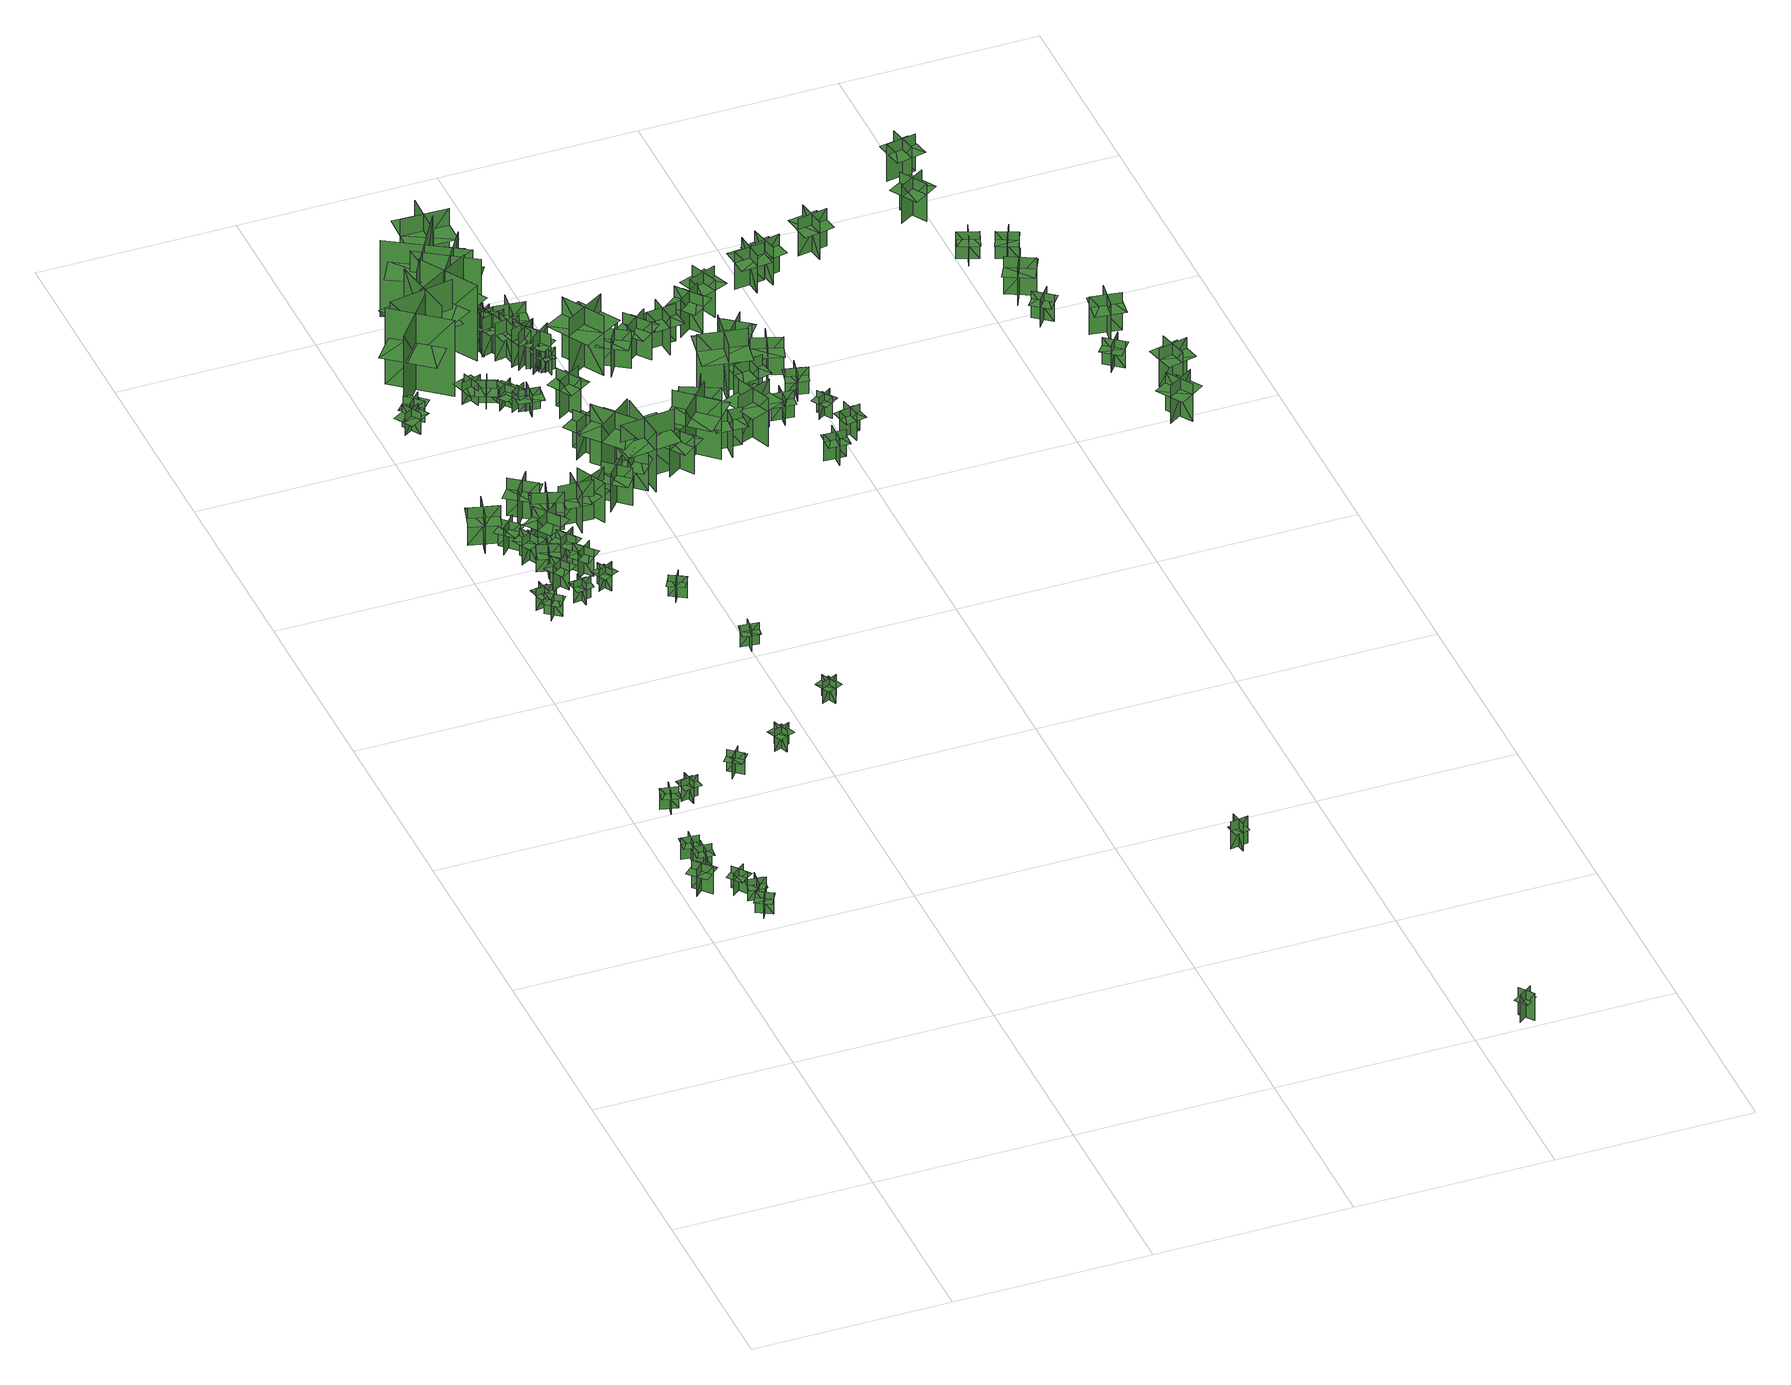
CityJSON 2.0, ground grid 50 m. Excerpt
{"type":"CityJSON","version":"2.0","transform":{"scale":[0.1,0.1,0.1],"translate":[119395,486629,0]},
"CityObjects":{
"tree1":{"type":"SolitaryVegetationObject","geometry":[{"type":"MultiSurface","lod":"1","boundaries":[[[0,1,2]],[[0,2,3]],[[4,5,6]],[[4,6,7]],[[8,9,10]],[[8,10,11]],[[8,11,12]],[[8,12,13]]]}]},
"tree2":{"type":"SolitaryVegetationObject","geometry":[{"type":"MultiSurface","lod":"1","boundaries":[[[14,15,16]],[[14,16,17]],[[18,19,20]],[[18,20,21]],[[22,23,24]],[[22,24,25]],[[22,25,26]],[[22,26,27]]]}]},
"tree3":{"type":"SolitaryVegetationObject","geometry":[{"type":"MultiSurface","lod":"1","boundaries":[[[28,29,30]],[[28,30,31]],[[32,33,34]],[[32,34,35]],[[36,37,38]],[[36,38,39]],[[36,39,40]],[[36,40,41]]]}]},
"tree4":{"type":"SolitaryVegetationObject","geometry":[{"type":"MultiSurface","lod":"1","boundaries":[[[42,43,44]],[[42,44,45]],[[46,47,48]],[[46,48,49]],[[50,51,52]],[[50,52,53]],[[50,53,54]],[[50,54,55]]]}]},
"tree5":{"type":"SolitaryVegetationObject","geometry":[{"type":"MultiSurface","lod":"1","boundaries":[[[56,57,58]],[[56,58,59]],[[60,61,62]],[[60,62,63]],[[64,65,66]],[[64,66,67]],[[64,67,68]],[[64,68,69]]]}]},
"tree6":{"type":"SolitaryVegetationObject","geometry":[{"type":"MultiSurface","lod":"1","boundaries":[[[70,71,72]],[[70,72,73]],[[74,75,76]],[[74,76,77]],[[78,79,80]],[[78,80,81]],[[78,81,82]],[[78,82,83]]]}]},
"tree7":{"type":"SolitaryVegetationObject","geometry":[{"type":"MultiSurface","lod":"1","boundaries":[[[84,85,86]],[[84,86,87]],[[88,89,90]],[[88,90,91]],[[92,93,94]],[[92,94,95]],[[92,95,96]],[[92,96,97]]]}]},
"tree8":{"type":"SolitaryVegetationObject","geometry":[{"type":"MultiSurface","lod":"1","boundaries":[[[98,99,100]],[[98,100,101]],[[102,103,104]],[[102,104,105]],[[106,107,108]],[[106,108,109]],[[106,109,110]],[[106,110,111]]]}]},
"tree9":{"type":"SolitaryVegetationObject","geometry":[{"type":"MultiSurface","lod":"1","boundaries":[[[112,113,114]],[[112,114,115]],[[116,117,118]],[[116,118,119]],[[120,121,122]],[[120,122,123]],[[120,123,124]],[[120,124,125]]]}]},
"tree10":{"type":"SolitaryVegetationObject","geometry":[{"type":"MultiSurface","lod":"1","boundaries":[[[126,127,128]],[[126,128,129]],[[130,131,132]],[[130,132,133]],[[134,135,136]],[[134,136,137]],[[134,137,138]],[[134,138,139]]]}]},
"tree11":{"type":"SolitaryVegetationObject","geometry":[{"type":"MultiSurface","lod":"1","boundaries":[[[140,141,142]],[[140,142,143]],[[144,145,146]],[[144,146,147]],[[148,149,150]],[[148,150,151]],[[148,151,152]],[[148,152,153]]]}]},
"tree12":{"type":"SolitaryVegetationObject","geometry":[{"type":"MultiSurface","lod":"1","boundaries":[[[154,155,156]],[[154,156,157]],[[158,159,160]],[[158,160,161]],[[162,163,164]],[[162,164,165]],[[162,165,166]],[[162,166,167]]]}]},
"tree13":{"type":"SolitaryVegetationObject","geometry":[{"type":"MultiSurface","lod":"1","boundaries":[[[168,169,170]],[[168,170,171]],[[172,173,174]],[[172,174,175]],[[176,177,178]],[[176,178,179]],[[176,179,180]],[[176,180,181]]]}]},
"tree14":{"type":"SolitaryVegetationObject","geometry":[{"type":"MultiSurface","lod":"1","boundaries":[[[182,183,184]],[[182,184,185]],[[186,187,188]],[[186,188,189]],[[190,191,192]],[[190,192,193]],[[190,193,194]],[[190,194,195]]]}]},
"tree15":{"type":"SolitaryVegetationObject","geometry":[{"type":"MultiSurface","lod":"1","boundaries":[[[196,197,198]],[[196,198,199]],[[200,201,202]],[[200,202,203]],[[204,205,206]],[[204,206,207]],[[204,207,208]],[[204,208,209]]]}]},
"tree16":{"type":"SolitaryVegetationObject","geometry":[{"type":"MultiSurface","lod":"1","boundaries":[[[210,211,212]],[[210,212,213]],[[214,215,216]],[[214,216,217]],[[218,219,220]],[[218,220,221]],[[218,221,222]],[[218,222,223]]]}]},
"tree17":{"type":"SolitaryVegetationObject","geometry":[{"type":"MultiSurface","lod":"1","boundaries":[[[224,225,226]],[[224,226,227]],[[228,229,230]],[[228,230,231]],[[232,233,234]],[[232,234,235]],[[232,235,236]],[[232,236,237]]]}]},
"tree18":{"type":"SolitaryVegetationObject","geometry":[{"type":"MultiSurface","lod":"1","boundaries":[[[238,239,240]],[[238,240,241]],[[242,243,244]],[[242,244,245]],[[246,247,248]],[[246,248,249]],[[246,249,250]],[[246,250,251]]]}]},
"tree19":{"type":"SolitaryVegetationObject","geometry":[{"type":"MultiSurface","lod":"1","boundaries":[[[252,253,254]],[[252,254,255]],[[256,257,258]],[[256,258,259]],[[260,261,262]],[[260,262,263]],[[260,263,264]],[[260,264,265]]]}]},
"tree20":{"type":"SolitaryVegetationObject","geometry":[{"type":"MultiSurface","lod":"1","boundaries":[[[266,267,268]],[[266,268,269]],[[270,271,272]],[[270,272,273]],[[274,275,276]],[[274,276,277]],[[274,277,278]],[[274,278,279]]]}]},
"tree21":{"type":"SolitaryVegetationObject","geometry":[{"type":"MultiSurface","lod":"1","boundaries":[[[280,281,282]],[[280,282,283]],[[284,285,286]],[[284,286,287]],[[288,289,290]],[[288,290,291]],[[288,291,292]],[[288,292,293]]]}]},
"tree22":{"type":"SolitaryVegetationObject","geometry":[{"type":"MultiSurface","lod":"1","boundaries":[[[294,295,296]],[[294,296,297]],[[298,299,300]],[[298,300,301]],[[302,303,304]],[[302,304,305]],[[302,305,306]],[[302,306,307]]]}]},
"tree23":{"type":"SolitaryVegetationObject","geometry":[{"type":"MultiSurface","lod":"1","boundaries":[[[308,309,310]],[[308,310,311]],[[312,313,314]],[[312,314,315]],[[316,317,318]],[[316,318,319]],[[316,319,320]],[[316,320,321]]]}]},
"tree24":{"type":"SolitaryVegetationObject","geometry":[{"type":"MultiSurface","lod":"1","boundaries":[[[322,323,324]],[[322,324,325]],[[326,327,328]],[[326,328,329]],[[330,331,332]],[[330,332,333]],[[330,333,334]],[[330,334,335]]]}]},
"tree25":{"type":"SolitaryVegetationObject","geometry":[{"type":"MultiSurface","lod":"1","boundaries":[[[336,337,338]],[[336,338,339]],[[340,341,342]],[[340,342,343]],[[344,345,346]],[[344,346,347]],[[344,347,348]],[[344,348,349]]]}]},
"tree26":{"type":"SolitaryVegetationObject","geometry":[{"type":"MultiSurface","lod":"1","boundaries":[[[350,351,352]],[[350,352,353]],[[354,355,356]],[[354,356,357]],[[358,359,360]],[[358,360,361]],[[358,361,362]],[[358,362,363]]]}]},
"tree27":{"type":"SolitaryVegetationObject","geometry":[{"type":"MultiSurface","lod":"1","boundaries":[[[364,365,366]],[[364,366,367]],[[368,369,370]],[[368,370,371]],[[372,373,374]],[[372,374,375]],[[372,375,376]],[[372,376,377]]]}]},
"tree28":{"type":"SolitaryVegetationObject","geometry":[{"type":"MultiSurface","lod":"1","boundaries":[[[378,379,380]],[[378,380,381]],[[382,383,384]],[[382,384,385]],[[386,387,388]],[[386,388,389]],[[386,389,390]],[[386,390,391]]]}]},
"tree29":{"type":"SolitaryVegetationObject","geometry":[{"type":"MultiSurface","lod":"1","boundaries":[[[392,393,394]],[[392,394,395]],[[396,397,398]],[[396,398,399]],[[400,401,402]],[[400,402,403]],[[400,403,404]],[[400,404,405]]]}]},
"tree30":{"type":"SolitaryVegetationObject","geometry":[{"type":"MultiSurface","lod":"1","boundaries":[[[406,407,408]],[[406,408,409]],[[410,411,412]],[[410,412,413]],[[414,415,416]],[[414,416,417]],[[414,418,419]],[[414,419,415]]]}]},
"tree31":{"type":"SolitaryVegetationObject","geometry":[{"type":"MultiSurface","lod":"1","boundaries":[[[420,421,422]],[[420,422,423]],[[424,425,426]],[[424,426,427]],[[428,429,430]],[[428,430,431]],[[428,431,432]],[[428,432,433]]]}]},
"tree32":{"type":"SolitaryVegetationObject","geometry":[{"type":"MultiSurface","lod":"1","boundaries":[[[434,435,436]],[[434,436,437]],[[438,439,440]],[[438,440,441]],[[442,443,444]],[[442,444,445]],[[442,445,446]],[[442,446,447]]]}]},
"tree33":{"type":"SolitaryVegetationObject","geometry":[{"type":"MultiSurface","lod":"1","boundaries":[[[448,449,450]],[[448,450,451]],[[452,453,454]],[[452,454,455]],[[456,457,458]],[[456,458,459]],[[456,460,461]],[[456,461,457]]]}]},
"tree34":{"type":"SolitaryVegetationObject","geometry":[{"type":"MultiSurface","lod":"1","boundaries":[[[462,463,464]],[[462,464,465]],[[466,467,468]],[[466,468,469]],[[470,471,472]],[[470,472,473]],[[470,473,474]],[[470,474,475]]]}]},
"tree35":{"type":"SolitaryVegetationObject","geometry":[{"type":"MultiSurface","lod":"1","boundaries":[[[476,477,478]],[[476,478,479]],[[480,481,482]],[[480,482,483]],[[484,485,486]],[[484,486,487]],[[484,487,488]],[[484,488,489]]]}]},
"tree36":{"type":"SolitaryVegetationObject","geometry":[{"type":"MultiSurface","lod":"1","boundaries":[[[490,491,492]],[[490,492,493]],[[494,495,496]],[[494,496,497]],[[498,499,500]],[[498,500,501]],[[498,501,502]],[[498,502,503]]]}]},
"tree37":{"type":"SolitaryVegetationObject","geometry":[{"type":"MultiSurface","lod":"1","boundaries":[[[504,505,506]],[[504,506,507]],[[508,509,510]],[[508,510,511]],[[512,513,514]],[[512,514,515]],[[512,515,516]],[[512,516,517]]]}]},
"tree38":{"type":"SolitaryVegetationObject","geometry":[{"type":"MultiSurface","lod":"1","boundaries":[[[518,519,520]],[[518,520,521]],[[522,523,524]],[[522,524,525]],[[526,527,528]],[[526,528,529]],[[526,529,530]],[[526,530,531]]]}]},
"tree39":{"type":"SolitaryVegetationObject","geometry":[{"type":"MultiSurface","lod":"1","boundaries":[[[532,533,534]],[[532,534,535]],[[536,537,538]],[[536,538,539]],[[540,541,542]],[[540,542,543]],[[540,544,545]],[[540,545,541]]]}]},
"tree40":{"type":"SolitaryVegetationObject","geometry":[{"type":"MultiSurface","lod":"1","boundaries":[[[546,547,548]],[[546,548,549]],[[550,551,552]],[[550,552,553]],[[554,555,556]],[[554,556,557]],[[554,557,558]],[[554,558,559]]]}]},
"tree41":{"type":"SolitaryVegetationObject","geometry":[{"type":"MultiSurface","lod":"1","boundaries":[[[560,561,562]],[[560,562,563]],[[564,565,566]],[[564,566,567]],[[568,569,570]],[[568,570,571]],[[568,571,572]],[[568,572,573]]]}]},
"tree42":{"type":"SolitaryVegetationObject","geometry":[{"type":"MultiSurface","lod":"1","boundaries":[[[574,575,576]],[[574,576,577]],[[578,579,580]],[[578,580,581]],[[582,583,584]],[[582,584,585]],[[582,585,586]],[[582,586,587]]]}]},
"tree43":{"type":"SolitaryVegetationObject","geometry":[{"type":"MultiSurface","lod":"1","boundaries":[[[588,589,590]],[[588,590,591]],[[592,593,594]],[[592,594,595]],[[596,597,598]],[[596,598,599]],[[596,599,600]],[[596,600,601]]]}]},
"tree44":{"type":"SolitaryVegetationObject","geometry":[{"type":"MultiSurface","lod":"1","boundaries":[[[602,603,604]],[[602,604,605]],[[606,607,608]],[[606,608,609]],[[610,611,612]],[[610,612,613]],[[610,613,614]],[[610,614,615]]]}]},
"tree45":{"type":"SolitaryVegetationObject","geometry":[{"type":"MultiSurface","lod":"1","boundaries":[[[616,617,618]],[[616,618,619]],[[620,621,622]],[[620,622,623]],[[624,625,626]],[[624,626,627]],[[624,627,628]],[[624,628,629]]]}]},
"tree46":{"type":"SolitaryVegetationObject","geometry":[{"type":"MultiSurface","lod":"1","boundaries":[[[630,631,632]],[[630,632,633]],[[634,635,636]],[[634,636,637]],[[638,639,640]],[[638,640,641]],[[638,641,642]],[[638,642,643]]]}]},
"tree47":{"type":"SolitaryVegetationObject","geometry":[{"type":"MultiSurface","lod":"1","boundaries":[[[644,645,646]],[[644,646,647]],[[648,649,650]],[[648,650,651]],[[652,653,654]],[[652,654,655]],[[652,655,656]],[[652,656,657]]]}]},
"tree48":{"type":"SolitaryVegetationObject","geometry":[{"type":"MultiSurface","lod":"1","boundaries":[[[658,659,660]],[[658,660,661]],[[662,663,664]],[[662,664,665]],[[666,667,668]],[[666,668,669]],[[666,670,671]],[[666,671,667]]]}]},
"tree49":{"type":"SolitaryVegetationObject","geometry":[{"type":"MultiSurface","lod":"1","boundaries":[[[672,673,674]],[[672,674,675]],[[676,677,678]],[[676,678,679]],[[680,681,682]],[[680,682,683]],[[680,683,684]],[[680,684,685]]]}]},
"tree50":{"type":"SolitaryVegetationObject","geometry":[{"type":"MultiSurface","lod":"1","boundaries":[[[686,687,688]],[[686,688,689]],[[690,691,692]],[[690,692,693]],[[694,695,696]],[[694,696,697]],[[694,697,698]],[[694,698,699]]]}]},
"tree51":{"type":"SolitaryVegetationObject","geometry":[{"type":"MultiSurface","lod":"1","boundaries":[[[700,701,702]],[[700,702,703]],[[704,705,706]],[[704,706,707]],[[708,709,710]],[[708,710,711]],[[708,711,712]],[[708,712,713]]]}]},
"tree52":{"type":"SolitaryVegetationObject","geometry":[{"type":"MultiSurface","lod":"1","boundaries":[[[714,715,716]],[[714,716,717]],[[718,719,720]],[[718,720,721]],[[722,723,724]],[[722,724,725]],[[722,725,726]],[[722,726,727]]]}]},
"tree53":{"type":"SolitaryVegetationObject","geometry":[{"type":"MultiSurface","lod":"1","boundaries":[[[728,729,730]],[[728,730,731]],[[732,733,734]],[[732,734,735]],[[736,737,738]],[[736,738,739]],[[736,739,740]],[[736,740,741]]]}]},
"tree54":{"type":"SolitaryVegetationObject","geometry":[{"type":"MultiSurface","lod":"1","boundaries":[[[742,743,744]],[[742,744,745]],[[746,747,748]],[[746,748,749]],[[750,751,752]],[[750,752,753]],[[750,753,754]],[[750,754,755]]]}]},
"tree55":{"type":"SolitaryVegetationObject","geometry":[{"type":"MultiSurface","lod":"1","boundaries":[[[756,757,758]],[[756,758,759]],[[760,761,762]],[[760,762,763]],[[764,765,766]],[[764,766,767]],[[764,767,768]],[[764,768,769]]]}]},
"tree56":{"type":"SolitaryVegetationObject","geometry":[{"type":"MultiSurface","lod":"1","boundaries":[[[770,771,772]],[[770,772,773]],[[774,775,776]],[[774,776,777]],[[778,779,780]],[[778,780,781]],[[778,781,782]],[[778,782,783]]]}]},
"tree57":{"type":"SolitaryVegetationObject","geometry":[{"type":"MultiSurface","lod":"1","boundaries":[[[784,785,786]],[[784,786,787]],[[788,789,790]],[[788,790,791]],[[792,793,794]],[[792,794,795]],[[792,795,796]],[[792,796,797]]]}]},
"tree58":{"type":"SolitaryVegetationObject","geometry":[{"type":"MultiSurface","lod":"1","boundaries":[[[798,799,800]],[[798,800,801]],[[802,803,804]],[[802,804,805]],[[806,807,808]],[[806,808,809]],[[806,809,810]],[[806,810,811]]]}]},
"tree59":{"type":"SolitaryVegetationObject","geometry":[{"type":"MultiSurface","lod":"1","boundaries":[[[812,813,814]],[[812,814,815]],[[816,817,818]],[[816,818,819]],[[820,821,822]],[[820,822,823]],[[820,823,824]],[[820,824,825]]]}]},
"tree60":{"type":"SolitaryVegetationObject","geometry":[{"type":"MultiSurface","lod":"1","boundaries":[[[826,827,828]],[[826,828,829]],[[830,831,832]],[[830,832,833]],[[834,835,836]],[[834,836,837]],[[834,837,838]],[[834,838,839]]]}]},
"tree61":{"type":"SolitaryVegetationObject","geometry":[{"type":"MultiSurface","lod":"1","boundaries":[[[840,841,842]],[[840,842,843]],[[844,845,846]],[[844,846,847]],[[848,849,850]],[[848,850,851]],[[848,851,852]],[[848,852,853]]]}]},
"tree62":{"type":"SolitaryVegetationObject","geometry":[{"type":"MultiSurface","lod":"1","boundaries":[[[854,855,856]],[[854,856,857]],[[858,859,860]],[[858,860,861]],[[862,863,864]],[[862,864,865]],[[862,865,866]],[[862,866,867]]]}]},
"tree63":{"type":"SolitaryVegetationObject","geometry":[{"type":"MultiSurface","lod":"1","boundaries":[[[868,869,870]],[[868,870,871]],[[872,873,874]],[[872,874,875]],[[876,877,878]],[[876,878,879]],[[876,879,880]],[[876,880,881]]]}]},
"tree64":{"type":"SolitaryVegetationObject","geometry":[{"type":"MultiSurface","lod":"1","boundaries":[[[882,883,884]],[[882,884,885]],[[886,887,888]],[[886,888,889]],[[890,891,892]],[[890,892,893]],[[890,893,894]],[[890,894,895]]]}]},
"tree65":{"type":"SolitaryVegetationObject","geometry":[{"type":"MultiSurface","lod":"1","boundaries":[[[896,897,898]],[[896,898,899]],[[900,901,902]],[[900,902,903]],[[904,905,906]],[[904,906,907]],[[904,907,908]],[[904,908,909]]]}]},
"tree66":{"type":"SolitaryVegetationObject","geometry":[{"type":"MultiSurface","lod":"1","boundaries":[[[910,911,912]],[[910,912,913]],[[914,915,916]],[[914,916,917]],[[918,919,920]],[[918,920,921]],[[918,921,922]],[[918,922,923]]]}]},
"tree67":{"type":"SolitaryVegetationObject","geometry":[{"type":"MultiSurface","lod":"1","boundaries":[[[924,925,926]],[[924,926,927]],[[928,929,930]],[[928,930,931]],[[932,933,934]],[[932,934,935]],[[932,935,936]],[[932,936,937]]]}]},
"tree68":{"type":"SolitaryVegetationObject","geometry":[{"type":"MultiSurface","lod":"1","boundaries":[[[938,939,940]],[[938,940,941]],[[942,943,944]],[[942,944,945]],[[946,947,948]],[[946,948,949]],[[946,949,950]],[[946,950,951]]]}]},
"tree69":{"type":"SolitaryVegetationObject","geometry":[{"type":"MultiSurface","lod":"1","boundaries":[[[952,953,954]],[[952,954,955]],[[956,957,958]],[[956,958,959]],[[960,961,962]],[[960,962,963]],[[960,963,964]],[[960,964,965]]]}]},
"tree70":{"type":"SolitaryVegetationObject","geometry":[{"type":"MultiSurface","lod":"1","boundaries":[[[966,967,968]],[[966,968,969]],[[970,971,972]],[[970,972,973]],[[974,975,976]],[[974,976,977]],[[974,977,978]],[[974,978,979]]]}]},
"tree71":{"type":"SolitaryVegetationObject","geometry":[{"type":"MultiSurface","lod":"1","boundaries":[[[980,981,982]],[[980,982,983]],[[984,985,986]],[[984,986,987]],[[988,989,990]],[[988,990,991]],[[988,991,992]],[[988,992,993]]]}]},
"tree72":{"type":"SolitaryVegetationObject","geometry":[{"type":"MultiSurface","lod":"1","boundaries":[[[994,995,996]],[[994,996,997]],[[998,999,1000]],[[998,1000,1001]],[[1002,1003,1004]],[[1002,1004,1005]],[[1002,1005,1006]],[[1002,1006,1007]]]}]},
"tree73":{"type":"SolitaryVegetationObject","geometry":[{"type":"MultiSurface","lod":"1","boundaries":[[[1008,1009,1010]],[[1008,1010,1011]],[[1012,1013,1014]],[[1012,1014,1015]],[[1016,1017,1018]],[[1016,1018,1019]],[[1016,1019,1020]],[[1016,1020,1021]]]}]},
"tree74":{"type":"SolitaryVegetationObject","geometry":[{"type":"MultiSurface","lod":"1","boundaries":[[[1022,1023,1024]],[[1022,1024,1025]],[[1026,1027,1028]],[[1026,1028,1029]],[[1030,1031,1032]],[[1030,1032,1033]],[[1030,1033,1034]],[[1030,1034,1035]]]}]},
"tree75":{"type":"SolitaryVegetationObject","geometry":[{"type":"MultiSurface","lod":"1","boundaries":[[[1036,1037,1038]],[[1036,1038,1039]],[[1040,1041,1042]],[[1040,1042,1043]],[[1044,1045,1046]],[[1044,1046,1047]],[[1044,1047,1048]],[[1044,1048,1049]]]}]},
"tree76":{"type":"SolitaryVegetationObject","geometry":[{"type":"MultiSurface","lod":"1","boundaries":[[[1050,1051,1052]],[[1050,1052,1053]],[[1054,1055,1056]],[[1054,1056,1057]],[[1058,1059,1060]],[[1058,1060,1061]],[[1058,1061,1062]],[[1058,1062,1063]]]}]},
"tree77":{"type":"SolitaryVegetationObject","geometry":[{"type":"MultiSurface","lod":"1","boundaries":[[[1064,1065,1066]],[[1064,1066,1067]],[[1068,1069,1070]],[[1068,1070,1071]],[[1072,1073,1074]],[[1072,1074,1075]],[[1072,1075,1076]],[[1072,1076,1077]]]}]},
"tree78":{"type":"SolitaryVegetationObject","geometry":[{"type":"MultiSurface","lod":"1","boundaries":[[[1078,1079,1080]],[[1078,1080,1081]],[[1082,1083,1084]],[[1082,1084,1085]],[[1086,1087,1088]],[[1086,1088,1089]],[[1086,1089,1090]],[[1086,1090,1091]]]}]},
"tree79":{"type":"SolitaryVegetationObject","geometry":[{"type":"MultiSurface","lod":"1","boundaries":[[[1092,1093,1094]],[[1092,1094,1095]],[[1096,1097,1098]],[[1096,1098,1099]],[[1100,1101,1102]],[[1100,1102,1103]],[[1100,1103,1104]],[[1100,1104,1105]]]}]},
"tree80":{"type":"SolitaryVegetationObject","geometry":[{"type":"MultiSurface","lod":"1","boundaries":[[[1106,1107,1108]],[[1106,1108,1109]],[[1110,1111,1112]],[[1110,1112,1113]],[[1114,1115,1116]],[[1114,1116,1117]],[[1114,1117,1118]],[[1114,1118,1119]]]}]},
"tree81":{"type":"SolitaryVegetationObject","geometry":[{"type":"MultiSurface","lod":"1","boundaries":[[[1120,1121,1122]],[[1120,1122,1123]],[[1124,1125,1126]],[[1124,1126,1127]],[[1128,1129,1130]],[[1128,1130,1131]],[[1128,1131,1132]],[[1128,1132,1133]]]}]},
"tree82":{"type":"SolitaryVegetationObject","geometry":[{"type":"MultiSurface","lod":"1","boundaries":[[[1134,1135,1136]],[[1134,1136,1137]],[[1138,1139,1140]],[[1138,1140,1141]],[[1142,1143,1144]],[[1142,1144,1145]],[[1142,1145,1146]],[[1142,1146,1147]]]}]},
"tree83":{"type":"SolitaryVegetationObject","geometry":[{"type":"MultiSurface","lod":"1","boundaries":[[[1148,1149,1150]],[[1148,1150,1151]],[[1152,1153,1154]],[[1152,1154,1155]],[[1156,1157,1158]],[[1156,1158,1159]],[[1156,1159,1160]],[[1156,1160,1161]]]}]},
"tree84":{"type":"SolitaryVegetationObject","geometry":[{"type":"MultiSurface","lod":"1","boundaries":[[[1162,1163,1164]],[[1162,1164,1165]],[[1166,1167,1168]],[[1166,1168,1169]],[[1170,1171,1172]],[[1170,1172,1173]],[[1170,1173,1174]],[[1170,1174,1175]]]}]},
"tree85":{"type":"SolitaryVegetationObject","geometry":[{"type":"MultiSurface","lod":"1","boundaries":[[[1176,1177,1178]],[[1176,1178,1179]],[[1180,1181,1182]],[[1180,1182,1183]],[[1184,1185,1186]],[[1184,1186,1187]],[[1184,1187,1188]],[[1184,1188,1189]]]}]},
"tree86":{"type":"SolitaryVegetationObject","geometry":[{"type":"MultiSurface","lod":"1","boundaries":[[[1190,1191,1192]],[[1190,1192,1193]],[[1194,1195,1196]],[[1194,1196,1197]],[[1198,1199,1200]],[[1198,1200,1201]],[[1198,1201,1202]],[[1198,1202,1203]]]}]},
"tree87":{"type":"SolitaryVegetationObject","geometry":[{"type":"MultiSurface","lod":"1","boundaries":[[[1204,1205,1206]],[[1204,1206,1207]],[[1208,1209,1210]],[[1208,1210,1211]],[[1212,1213,1214]],[[1212,1214,1215]],[[1212,1215,1216]],[[1212,1216,1217]]]}]},
"tree88":{"type":"SolitaryVegetationObject","geometry":[{"type":"MultiSurface","lod":"1","boundaries":[[[1218,1219,1220]],[[1218,1220,1221]],[[1222,1223,1224]],[[1222,1224,1225]],[[1226,1227,1228]],[[1226,1228,1229]],[[1226,1229,1230]],[[1226,1230,1231]]]}]},
"tree89":{"type":"SolitaryVegetationObject","geometry":[{"type":"MultiSurface","lod":"1","boundaries":[[[1232,1233,1234]],[[1232,1234,1235]],[[1236,1237,1238]],[[1236,1238,1239]],[[1240,1241,1242]],[[1240,1242,1243]],[[1240,1243,1244]],[[1240,1244,1245]]]}]},
"tree90":{"type":"SolitaryVegetationObject","geometry":[{"type":"MultiSurface","lod":"1","boundaries":[[[1246,1247,1248]],[[1246,1248,1249]],[[1250,1251,1252]],[[1250,1252,1253]],[[1254,1255,1256]],[[1254,1256,1257]],[[1254,1257,1258]],[[1254,1258,1259]]]}]},
"tree91":{"type":"SolitaryVegetationObject","geometry":[{"type":"MultiSurface","lod":"1","boundaries":[[[1260,1261,1262]],[[1260,1262,1263]],[[1264,1265,1266]],[[1264,1266,1267]],[[1268,1269,1270]],[[1268,1270,1271]],[[1268,1271,1272]],[[1268,1272,1273]]]}]},
"tree92":{"type":"SolitaryVegetationObject","geometry":[{"type":"MultiSurface","lod":"1","boundaries":[[[1274,1275,1276]],[[1274,1276,1277]],[[1278,1279,1280]],[[1278,1280,1281]],[[1282,1283,1284]],[[1282,1284,1285]],[[1282,1285,1286]],[[1282,1286,1287]]]}]},
"tree93":{"type":"SolitaryVegetationObject","geometry":[{"type":"MultiSurface","lod":"1","boundaries":[[[1288,1289,1290]],[[1288,1290,1291]],[[1292,1293,1294]],[[1292,1294,1295]],[[1296,1297,1298]],[[1296,1298,1299]],[[1296,1299,1300]],[[1296,1300,1301]]]}]},
"tree94":{"type":"SolitaryVegetationObject","geometry":[{"type":"MultiSurface","lod":"1","boundaries":[[[1302,1303,1304]],[[1302,1304,1305]],[[1306,1307,1308]],[[1306,1308,1309]],[[1310,1311,1312]],[[1310,1312,1313]],[[1310,1313,1314]],[[1310,1314,1315]]]}]},
"tree95":{"type":"SolitaryVegetationObject","geometry":[{"type":"MultiSurface","lod":"1","boundaries":[[[1316,1317,1318]],[[1316,1318,1319]],[[1320,1321,1322]],[[1320,1322,1323]],[[1324,1325,1326]],[[1324,1326,1327]],[[1324,1327,1328]],[[1324,1328,1329]]]}]},
"tree96":{"type":"SolitaryVegetationObject","geometry":[{"type":"MultiSurface","lod":"1","boundaries":[[[1330,1331,1332]],[[1330,1332,1333]],[[1334,1335,1336]],[[1334,1336,1337]],[[1338,1339,1340]],[[1338,1340,1341]],[[1338,1341,1342]],[[1338,1342,1343]]]}]},
"tree97":{"type":"SolitaryVegetationObject","geometry":[{"type":"MultiSurface","lod":"1","boundaries":[[[1344,1345,1346]],[[1344,1346,1347]],[[1348,1349,1350]],[[1348,1350,1351]],[[1352,1353,1354]],[[1352,1354,1355]],[[1352,1355,1356]],[[1352,1356,1357]]]}]},
"tree98":{"type":"SolitaryVegetationObject","geometry":[{"type":"MultiSurface","lod":"1","boundaries":[[[1358,1359,1360]],[[1358,1360,1361]],[[1362,1363,1364]],[[1362,1364,1365]],[[1366,1367,1368]],[[1366,1368,1369]],[[1366,1369,1370]],[[1366,1370,1371]]]}]}
},
"vertices":[
[29,1210,8],[66,1169,8],[66,1169,85],[29,1210,85],[27,1174,8],[68,1211,8],[68,1211,85],[27,1174,85],[27,1174,64],[45,1153,64],[86,1190,64],[68,1211,64],[49,1231,64],[8,1194,64],
[88,1312,10],[44,1317,10],[44,1317,72],[88,1312,72],[70,1335,10],[65,1291,10],[65,1291,72],[70,1335,72],[70,1335,55],[48,1338,55],[43,1294,55],[65,1291,55],[87,1289,55],[92,1333,55],
[103,1272,10],[59,1275,10],[59,1275,71],[103,1272,71],[84,1294,10],[81,1250,10],[81,1250,71],[84,1294,71],[84,1294,54],[62,1296,54],[59,1252,54],[81,1250,54],[103,1248,54],[106,1292,54],
[140,1037,7],[161,1076,7],[161,1076,68],[140,1037,68],[168,1045,7],[130,1067,7],[130,1067,68],[168,1045,68],[168,1045,51],[179,1064,51],[141,1086,51],[130,1067,51],[119,1048,51],[157,1026,51],
[144,1176,5],[109,1149,5],[109,1149,67],[144,1176,67],[115,1180,5],[142,1145,5],[142,1145,67],[115,1180,67],[115,1180,49],[97,1166,49],[125,1131,49],[142,1145,49],[159,1158,49],[132,1193,49],
[130,1114,7],[174,1108,7],[174,1108,69],[130,1114,69],[148,1090,7],[154,1134,7],[154,1134,69],[148,1090,69],[148,1090,52],[170,1088,52],[176,1131,52],[154,1134,52],[132,1137,52],[126,1093,52],
[115,1509,8],[72,1519,8],[72,1519,69],[115,1509,69],[99,1534,8],[89,1491,8],[89,1491,69],[99,1534,69],[99,1534,52],[78,1539,52],[68,1496,52],[89,1491,52],[111,1486,52],[121,1529,52],
[131,1533,5],[175,1540,5],[175,1540,66],[131,1533,66],[155,1516,5],[148,1559,5],[148,1559,66],[155,1516,66],[155,1516,49],[177,1519,49],[170,1563,49],[148,1559,49],[126,1556,49],[133,1512,49],
[299,1602,9],[271,1567,9],[271,1567,71],[299,1602,71],[270,1599,9],[304,1571,9],[304,1571,71],[270,1599,71],[270,1599,53],[256,1581,53],[291,1554,53],[304,1571,53],[318,1589,53],[283,1616,53],
[91,2343,8],[134,2351,8],[134,2351,69],[91,2343,69],[115,2326,8],[107,2370,8],[107,2370,69],[115,2326,69],[115,2326,52],[137,2330,52],[129,2374,52],[107,2370,52],[85,2365,52],[93,2322,52],
[140,2302,5],[105,2329,5],[105,2329,66],[140,2302,66],[136,2332,5],[109,2296,5],[109,2296,66],[136,2332,66],[136,2332,49],[119,2345,49],[92,2310,49],[109,2296,49],[127,2283,49],[154,2318,49],
[36,2636,9],[111,2616,9],[111,2616,117],[36,2636,117],[62,2591,9],[81,2666,9],[81,2666,117],[62,2591,117],[62,2591,87],[99,2581,87],[119,2656,87],[81,2666,87],[44,2676,87],[24,2601,87],
[138,2613,7],[101,2572,7],[101,2572,84],[138,2613,84],[102,2612,7],[142,2574,7],[142,2574,84],[102,2612,84],[102,2612,62],[83,2591,62],[123,2554,62],[142,2574,62],[161,2594,62],[120,2632,62],
[192,2390,7],[162,2436,7],[162,2436,83],[192,2390,83],[200,2426,7],[154,2396,7],[154,2396,83],[200,2426,83],[200,2426,62],[185,2449,62],[139,2419,62],[154,2396,62],[169,2373,62],[215,2403,62],
[184,2343,5],[228,2348,5],[228,2348,66],[184,2343,66],[207,2324,5],[202,2368,5],[202,2368,66],[207,2324,66],[207,2324,49],[229,2327,49],[224,2370,49],[202,2368,49],[180,2366,49],[185,2322,49],
[127,2524,5],[176,2549,5],[176,2549,82],[127,2524,82],[162,2513,5],[136,2562,5],[136,2562,82],[162,2513,82],[162,2513,61],[186,2525,61],[161,2575,61],[136,2562,61],[112,2549,61],[137,2500,61],
[403,1633,6],[444,1649,6],[444,1649,68],[403,1633,68],[430,1621,6],[413,1662,6],[413,1662,68],[430,1621,68],[430,1621,51],[451,1629,51],[434,1670,51],[413,1662,51],[393,1654,51],[410,1613,51],
[179,2501,7],[164,2448,7],[164,2448,84],[179,2501,84],[147,2484,7],[200,2468,7],[200,2468,84],[147,2484,84],[147,2484,62],[139,2457,62],[192,2442,62],[200,2468,62],[208,2495,62],[155,2510,62],
[224,2529,6],[179,2592,6],[179,2592,114],[224,2529,114],[233,2580,6],[170,2535,6],[170,2535,114],[233,2580,114],[233,2580,84],[211,2612,84],[147,2567,84],[170,2535,84],[192,2504,84],[255,2548,84],
[207,2484,8],[251,2518,8],[251,2518,85],[207,2484,85],[243,2479,8],[210,2523,8],[210,2523,85],[243,2479,85],[243,2479,63],[265,2496,63],[232,2540,63],[210,2523,63],[188,2506,63],[222,2462,63],
[265,2421,5],[229,2464,5],[229,2464,82],[265,2421,82],[268,2458,5],[226,2422,5],[226,2422,82],[268,2458,82],[268,2458,61],[250,2479,61],[208,2443,61],[226,2422,61],[243,2401,61],[286,2437,61],
[254,2361,6],[294,2381,6],[294,2381,67],[254,2361,67],[282,2352,6],[262,2391,6],[262,2391,67],[282,2352,67],[282,2352,50],[302,2361,50],[282,2401,50],[262,2391,50],[243,2381,50],[262,2342,50],
[215,2722,6],[170,2659,6],[170,2659,114],[215,2722,114],[164,2714,6],[227,2669,6],[227,2669,114],[164,2714,114],[164,2714,83],[141,2683,83],[204,2638,83],[227,2669,83],[249,2701,83],[186,2746,83],
[94,3077,9],[94,3077,71],[65,3122,71],[65,3122,9],[59,3086,9],[59,3086,71],[102,3113,71],[102,3113,9],[52,3081,51],[66,3059,51],[121,3093,51],[106,3116,51],[92,3138,51],[38,3104,51],
[194,2636,7],[268,2614,7],[268,2614,115],[194,2636,115],[218,2590,7],[240,2665,7],[240,2665,115],[218,2590,115],[218,2590,85],[255,2579,85],[277,2654,85],[240,2665,85],[203,2676,85],[181,2601,85],
[80,3152,10],[80,3152,72],[119,3115,72],[119,3115,10],[117,3153,10],[117,3153,72],[81,3115,72],[81,3115,10],[122,3158,51],[102,3177,51],[59,3130,51],[78,3112,51],[98,3093,51],[141,3140,51],
[305,2670,8],[300,2584,8],[300,2584,122],[305,2670,122],[259,2629,8],[345,2624,8],[345,2624,122],[259,2629,122],[269,2629,79],[267,2593,79],[328,2590,79],[330,2625,79],[332,2661,79],[271,2664,79],
[396,2284,7],[434,2262,7],[434,2262,68],[396,2284,68],[403,2255,7],[425,2294,7],[425,2294,68],[403,2255,68],[403,2255,51],[423,2245,51],[444,2283,51],[425,2294,51],[406,2305,51],[384,2266,51],
[503,2057,6],[497,2014,6],[497,2014,68],[503,2057,68],[479,2040,6],[523,2034,6],[523,2034,68],[479,2040,68],[479,2040,50],[476,2018,50],[520,2012,50],[523,2034,50],[526,2056,50],[482,2062,50],
[197,3310,3],[92,3178,3],[92,3178,221],[197,3310,221],[92,3297,3],[92,3297,221],[224,3193,222],[224,3193,3],[195,3298,138],[104,3183,138],[158,3140,138],[249,3255,138],[140,3342,138],[49,3227,138],
[574,1764,7],[615,1782,7],[615,1782,68],[574,1764,68],[602,1753,7],[584,1794,7],[584,1794,68],[602,1753,68],[602,1753,51],[622,1762,51],[604,1803,51],[584,1794,51],[564,1785,51],[581,1745,51],
[328,2684,4],[366,2607,4],[366,2607,119],[328,2684,119],[309,2626,4],[386,2665,4],[386,2665,119],[309,2626,119],[318,2630,76],[334,2599,76],[388,2626,76],[372,2658,76],[356,2690,76],[302,2662,76],
[216,3254,5],[188,3420,5],[188,3420,223],[216,3254,223],[277,3341,5],[277,3341,223],[111,3313,223],[111,3313,5],[208,3264,139],[184,3409,139],[116,3397,139],[141,3252,139],[278,3276,139],[253,3420,139],
[225,3146,11],[225,3146,73],[276,3163,73],[276,3163,11],[242,3178,11],[242,3178,73],[258,3129,73],[258,3129,11],[239,3186,52],[214,3177,52],[234,3116,52],[259,3125,52],[285,3133,52],[265,3194,52],
[304,3123,11],[304,3123,73],[254,3144,73],[254,3144,11],[270,3110,11],[270,3110,73],[290,3158,73],[290,3158,11],[267,3103,53],[292,3093,53],[316,3152,53],[292,3162,53],[267,3173,53],[242,3113,53],
[443,2697,6],[393,2638,6],[393,2638,114],[443,2697,114],[391,2693,6],[450,2643,6],[450,2643,114],[391,2693,114],[391,2693,84],[366,2663,84],[425,2613,84],[450,2643,84],[475,2672,84],[416,2722,84],
[331,3086,11],[331,3086,73],[298,3128,73],[298,3128,11],[296,3091,11],[296,3091,73],[335,3123,73],[335,3123,11],[289,3085,53],[306,3065,53],[356,3105,53],[339,3126,53],[322,3147,53],[272,3106,53],
[359,3098,10],[321,3076,10],[321,3076,71],[359,3098,71],[330,3106,10],[353,3068,10],[353,3068,71],[330,3106,71],[330,3106,54],[311,3095,54],[334,3057,54],[353,3068,54],[372,3079,54],[349,3117,54],
[337,3419,5],[193,3331,5],[193,3331,223],[337,3419,223],[234,3443,5],[234,3443,223],[322,3299,223],[322,3299,5],[331,3408,140],[206,3331,140],[241,3273,140],[367,3349,140],[294,3468,140],[169,3392,140],
[358,3044,10],[358,3044,72],[364,3097,72],[364,3097,10],[336,3073,10],[336,3073,72],[387,3067,72],[387,3067,10],[328,3074,52],[325,3047,52],[389,3040,52],[392,3067,52],[395,3093,52],[331,3101,52],
[502,2677,10],[443,2727,10],[443,2727,118],[502,2677,118],[498,2728,10],[448,2669,10],[448,2669,118],[498,2728,118],[498,2728,87],[469,2753,87],[419,2694,87],[448,2669,87],[478,2644,87],[528,2703,87],
[403,2904,8],[447,2840,8],[447,2840,116],[403,2904,116],[393,2853,8],[457,2896,8],[457,2896,116],[393,2853,116],[393,2853,86],[415,2821,86],[479,2864,86],[457,2896,86],[436,2929,86],[371,2885,86],
[498,2741,6],[420,2834,6],[420,2834,175],[498,2741,175],[506,2821,6],[412,2744,6],[412,2744,175],[506,2821,175],[506,2821,128],[467,2868,128],[373,2790,128],[412,2744,128],[451,2697,128],[545,2775,128],
[180,3549,0],[366,3437,0],[366,3437,218],[180,3549,218],[215,3407,0],[215,3407,218],[328,3594,218],[328,3594,0],[196,3539,160],[161,3476,160],[310,3394,160],[345,3457,160],[380,3521,160],[231,3603,160],
[355,3367,7],[292,3359,7],[292,3359,116],[355,3367,116],[322,3393,7],[322,3393,116],[330,3330,116],[330,3330,7],[322,3390,81],[296,3387,81],[302,3337,81],[328,3340,81],[355,3343,81],[349,3394,81],
[319,3387,7],[341,3327,7],[341,3327,116],[319,3387,116],[301,3349,7],[301,3349,116],[361,3370,116],[361,3370,7],[304,3350,81],[313,3325,81],[360,3342,81],[351,3367,81],[342,3392,81],[295,3374,81],
[592,2741,5],[454,2728,5],[454,2728,177],[592,2741,177],[507,2811,5],[520,2673,5],[520,2673,177],[507,2811,177],[582,2750,122],[575,2813,122],[438,2798,122],[445,2734,122],[452,2671,122],[589,2686,122],
[267,3370,2],[359,3511,2],[359,3511,220],[267,3370,220],[370,3393,2],[370,3393,220],[229,3484,220],[229,3484,2],[268,3383,136],[347,3506,136],[290,3543,136],[210,3420,136],[327,3344,136],[407,3468,136],
[315,3348,7],[377,3339,7],[377,3339,115],[315,3348,115],[340,3315,7],[340,3315,115],[349,3377,115],[349,3377,7],[340,3317,81],[366,3313,81],[374,3363,81],[347,3367,81],[321,3371,81],[314,3321,81],
[324,3319,7],[375,3356,7],[375,3356,116],[324,3319,116],[366,3312,7],[366,3312,116],[328,3363,116],[328,3363,7],[364,3314,81],[386,3330,81],[356,3371,81],[334,3355,81],[313,3339,81],[343,3298,81],
[323,3341,7],[383,3322,7],[383,3322,116],[323,3341,116],[342,3304,7],[342,3304,116],[362,3364,116],[362,3364,7],[343,3306,81],[368,3298,81],[384,3346,81],[359,3354,81],[333,3362,81],[318,3314,81],
[476,3051,11],[415,3014,11],[415,3014,119],[476,3051,119],[425,3063,11],[462,3002,11],[462,3002,119],[425,3063,119],[425,3063,91],[396,3045,91],[432,2984,91],[462,3002,91],[492,3019,91],[455,3081,91],
[357,3343,7],[377,3283,7],[377,3283,116],[357,3343,116],[338,3306,7],[338,3306,116],[398,3325,116],[398,3325,7],[340,3307,81],[348,3282,81],[397,3297,81],[389,3322,81],[381,3348,81],[332,3332,81],
[359,3280,8],[422,3291,8],[422,3291,116],[359,3280,116],[394,3256,8],[394,3256,116],[383,3318,116],[383,3318,8],[393,3258,81],[419,3262,81],[411,3312,81],[384,3308,81],[358,3303,81],[367,3253,81],
[404,3281,8],[424,3221,8],[424,3221,117],[404,3281,117],[386,3243,8],[386,3243,117],[445,3263,117],[445,3263,8],[388,3244,82],[396,3219,82],[444,3235,82],[436,3260,82],[427,3285,82],[379,3269,82],
[396,3225,9],[446,3264,9],[446,3264,117],[396,3225,117],[438,3220,9],[438,3220,117],[399,3270,117],[399,3270,9],[437,3222,82],[457,3238,82],[426,3278,82],[405,3262,82],[384,3245,82],[416,3205,82],
[437,3200,10],[438,3245,10],[438,3245,87],[437,3200,87],[459,3221,10],[459,3221,87],[414,3221,87],[414,3221,10],[457,3221,62],[457,3240,62],[421,3240,62],[421,3221,62],[421,3202,62],[457,3202,62],
[439,3226,10],[451,3192,10],[451,3192,72],[439,3226,72],[429,3205,10],[429,3205,72],[463,3216,72],[463,3216,10],[430,3205,52],[435,3191,52],[462,3200,52],[457,3214,52],[453,3229,52],[425,3220,52],
[421,3197,9],[471,3236,9],[471,3236,117],[421,3197,117],[463,3192,9],[463,3192,117],[424,3241,117],[424,3241,9],[462,3194,82],[482,3210,82],[451,3250,82],[430,3234,82],[409,3217,82],[441,3177,82],
[457,3213,10],[460,3178,10],[460,3178,72],[457,3213,72],[441,3195,10],[441,3195,72],[477,3198,72],[477,3198,10],[443,3195,52],[444,3180,52],[473,3182,52],[472,3198,52],[470,3213,52],[442,3210,52],
[422,3378,5],[412,3301,5],[412,3301,113],[422,3378,113],[381,3346,5],[458,3337,5],[458,3337,113],[381,3346,113],[381,3346,83],[376,3308,83],[453,3298,83],[458,3337,83],[463,3375,83],[386,3385,83],
[634,2760,5],[570,2716,5],[570,2716,112],[634,2760,112],[583,2769,5],[628,2706,5],[628,2706,112],[583,2769,112],[583,2769,82],[551,2747,82],[596,2684,82],[628,2706,82],[659,2728,82],[615,2792,82],
[333,3718,6],[331,3596,6],[331,3596,175],[333,3718,175],[274,3662,6],[396,3660,6],[396,3660,175],[274,3662,175],[274,3662,128],[273,3601,128],[395,3599,128],[396,3660,128],[397,3720,128],[276,3723,128],
[699,2824,2],[617,2733,2],[617,2733,171],[699,2824,171],[618,2820,2],[708,2738,2],[708,2738,171],[618,2820,171],[618,2820,124],[577,2775,124],[667,2693,124],[708,2738,124],[749,2784,124],[658,2865,124],
[497,3162,3],[601,3225,3],[601,3225,173],[497,3162,173],[575,3142,3],[513,3246,3],[513,3246,173],[575,3142,173],[575,3142,125],[628,3173,125],[565,3278,125],[513,3246,125],[461,3215,125],[523,3111,125],
[1246,894,5],[1290,901,5],[1290,901,82],[1246,894,82],[1270,876,5],[1270,876,82],[1262,921,82],[1262,921,5],[1270,878,57],[1288,881,57],[1282,917,57],[1264,914,57],[1245,911,57],[1251,875,57],
[650,2859,6],[741,2818,6],[741,2818,145],[650,2859,145],[673,2797,6],[715,2887,6],[715,2887,145],[673,2797,145],[673,2797,106],[718,2776,106],[760,2867,106],[715,2887,106],[669,2908,106],[628,2818,106],
[629,3195,4],[588,3129,4],[588,3129,112],[629,3195,112],[579,3184,4],[644,3142,4],[644,3142,112],[579,3184,112],[579,3184,82],[558,3151,82],[623,3109,82],[644,3142,82],[665,3175,82],[599,3216,82],
[772,2768,7],[694,2773,7],[694,2773,115],[772,2768,115],[738,2807,7],[733,2730,7],[733,2730,115],[738,2807,115],[738,2807,85],[699,2810,85],[694,2732,85],[733,2730,85],[772,2728,85],[776,2805,85],
[702,3210,4],[641,3162,4],[641,3162,112],[702,3210,112],[651,3216,4],[699,3155,4],[699,3155,112],[651,3216,112],[651,3216,82],[620,3192,82],[669,3131,82],[699,3155,82],[729,3179,82],[681,3240,82],
[1653,40,11],[1617,13,11],[1617,13,88],[1653,40,88],[1624,44,11],[1624,44,88],[1651,8,88],[1651,8,11],[1625,43,63],[1610,32,63],[1631,2,63],[1646,14,63],[1662,25,63],[1640,54,63],
[789,2833,6],[826,2741,6],[826,2741,145],[789,2833,145],[763,2772,6],[855,2810,6],[855,2810,145],[763,2772,145],[763,2772,106],[781,2726,106],[874,2764,106],[855,2810,106],[836,2856,106],[744,2818,106],
[778,3201,5],[701,3194,5],[701,3194,113],[778,3201,113],[739,3234,5],[746,3157,5],[746,3157,113],[739,3234,113],[739,3234,82],[700,3231,82],[707,3154,82],[746,3157,82],[784,3160,82],[777,3238,82],
[801,2928,4],[822,3048,4],[822,3048,174],[801,2928,174],[868,2974,4],[748,2995,4],[748,2995,174],[868,2974,174],[868,2974,126],[878,3034,126],[758,3055,126],[748,2995,126],[738,2935,126],[858,2914,126],
[797,3012,4],[863,3052,4],[863,3052,112],[797,3012,112],[847,3000,4],[807,3066,4],[807,3066,112],[847,3000,112],[847,3000,82],[880,3020,82],[840,3086,82],[807,3066,82],[774,3046,82],[814,2980,82],
[892,2945,4],[815,2932,4],[815,2932,112],[892,2945,112],[850,2975,4],[863,2898,4],[863,2898,112],[850,2975,112],[850,2975,82],[812,2968,82],[825,2892,82],[863,2898,82],[901,2905,82],[888,2981,82],
[870,2833,4],[925,2828,4],[925,2828,81],[870,2833,81],[893,2804,4],[898,2859,4],[898,2859,81],[893,2804,81],[893,2804,59],[921,2802,59],[926,2857,59],[898,2859,59],[871,2862,59],[866,2807,59],
[982,2646,0],[927,2648,0],[927,2648,77],[982,2646,77],[957,2673,0],[955,2618,0],[955,2618,77],[957,2673,77],[957,2673,56],[930,2674,56],[928,2619,56],[955,2618,56],[983,2617,56],[985,2672,56],
[848,3208,4],[800,3268,4],[800,3268,112],[848,3208,112],[854,3259,4],[794,3211,4],[794,3211,112],[854,3259,112],[854,3259,82],[830,3290,82],[769,3241,82],[794,3211,82],[818,3181,82],[878,3229,82],
[903,3117,5],[856,3056,5],[856,3056,113],[903,3117,113],[852,3111,5],[913,3064,5],[913,3064,113],[852,3111,113],[852,3111,83],[828,3080,83],[890,3033,83],[913,3064,83],[937,3095,83],[875,3142,83],
[935,3036,5],[912,2962,5],[912,2962,113],[935,3036,113],[889,3013,5],[963,2989,5],[963,2989,113],[889,3013,113],[889,3013,83],[877,2976,83],[951,2952,83],[963,2989,83],[975,3025,83],[901,3049,83],
[935,2911,5],[989,2899,5],[989,2899,82],[935,2911,82],[954,2880,5],[966,2934,5],[966,2934,82],[954,2880,82],[954,2880,60],[981,2874,60],[993,2928,60],[966,2934,60],[939,2940,60],[927,2886,60],
[980,2825,5],[1004,2788,5],[1004,2788,67],[980,2825,67],[974,2796,5],[1011,2821,5],[1011,2821,67],[974,2796,67],[974,2796,49],[986,2778,49],[1023,2802,49],[1011,2821,49],[999,2839,49],[962,2815,49],
[1046,2723,4],[992,2712,4],[992,2712,81],[1046,2723,81],[1015,2744,4],[1026,2690,4],[1026,2690,81],[1015,2744,81],[1015,2744,59],[988,2738,59],[999,2684,59],[1026,2690,59],[1053,2695,59],[1042,2749,59],
[915,3306,4],[843,3278,4],[843,3278,112],[915,3306,112],[868,3327,4],[897,3255,4],[897,3255,112],[868,3327,112],[868,3327,82],[832,3313,82],[861,3241,82],[897,3255,82],[933,3269,82],[904,3341,82],
[1023,3308,4],[1015,3385,4],[1015,3385,112],[1023,3308,112],[1056,3348,4],[979,3340,4],[979,3340,112],[1056,3348,112],[1056,3348,81],[1052,3387,81],[975,3379,81],[979,3340,81],[982,3302,81],[1060,3309,81],
[1025,3350,4],[1101,3367,4],[1101,3367,112],[1025,3350,112],[1068,3322,4],[1052,3398,4],[1052,3398,112],[1068,3322,112],[1068,3322,81],[1106,3330,81],[1090,3406,81],[1052,3398,81],[1014,3390,81],[1030,3314,81],
[1163,3405,5],[1239,3417,5],[1239,3417,112],[1163,3405,112],[1204,3374,5],[1192,3451,5],[1192,3451,112],[1204,3374,112],[1204,3374,82],[1243,3380,82],[1230,3457,82],[1192,3451,82],[1154,3445,82],[1166,3368,82],
[1619,2946,8],[1575,2980,8],[1575,2980,85],[1619,2946,85],[1615,2983,8],[1581,2939,8],[1581,2939,85],[1615,2983,85],[1615,2983,64],[1593,3000,64],[1559,2956,64],[1581,2939,64],[1602,2922,64],[1637,2966,64],
[1548,3237,9],[1496,3256,9],[1496,3256,86],[1548,3237,86],[1532,3271,9],[1514,3218,9],[1514,3218,86],[1532,3271,86],[1532,3271,65],[1506,3280,65],[1488,3228,65],[1514,3218,65],[1540,3209,65],[1558,3262,65],
[1497,3471,8],[1431,3430,8],[1431,3430,116],[1497,3471,116],[1447,3483,8],[1488,3417,8],[1488,3417,116],[1447,3483,116],[1447,3483,85],[1414,3463,85],[1455,3397,85],[1488,3417,85],[1520,3438,85],[1480,3504,85],
[1598,3107,6],[1564,3038,6],[1564,3038,114],[1598,3107,114],[1550,3091,6],[1619,3057,6],[1619,3057,114],[1550,3091,114],[1550,3091,84],[1532,3056,84],[1602,3022,84],[1619,3057,84],[1636,3091,84],[1567,3125,84],
[1727,2486,2],[1792,2528,2],[1792,2528,110],[1727,2486,110],[1777,2475,2],[1735,2540,2],[1735,2540,110],[1777,2475,110],[1777,2475,80],[1809,2496,80],[1768,2561,80],[1735,2540,80],[1702,2519,80],[1744,2454,80],
[1671,2721,2],[1705,2765,2],[1705,2765,79],[1671,2721,79],[1708,2725,2],[1664,2759,2],[1664,2759,79],[1708,2725,79],[1708,2725,57],[1725,2747,57],[1681,2781,57],[1664,2759,57],[1647,2737,57],[1691,2703,57],
[1597,3187,10],[1620,3237,10],[1620,3237,87],[1597,3187,87],[1632,3200,10],[1581,3222,10],[1581,3222,87],[1632,3200,87],[1632,3200,65],[1643,3225,65],[1593,3248,65],[1581,3222,65],[1570,3197,65],[1621,3174,65],
[1754,2861,6],[1677,2872,6],[1677,2872,114],[1754,2861,114],[1723,2902,6],[1712,2826,6],[1712,2826,114],[1723,2902,114],[1723,2902,84],[1684,2908,84],[1674,2831,84],[1712,2826,84],[1751,2821,84],[1761,2897,84],
[1534,3606,10],[1458,3592,10],[1458,3592,117],[1534,3606,117],[1492,3635,10],[1507,3559,10],[1507,3559,117],[1492,3635,117],[1492,3635,87],[1454,3628,87],[1469,3552,87],[1507,3559,87],[1545,3567,87],[1530,3643,87],
[1780,2667,6],[1798,2592,6],[1798,2592,114],[1780,2667,114],[1752,2624,6],[1828,2642,6],[1828,2642,114],[1752,2624,114],[1752,2624,84],[1762,2586,84],[1837,2604,84],[1828,2642,84],[1819,2679,84],[1743,2661,84]
]}
